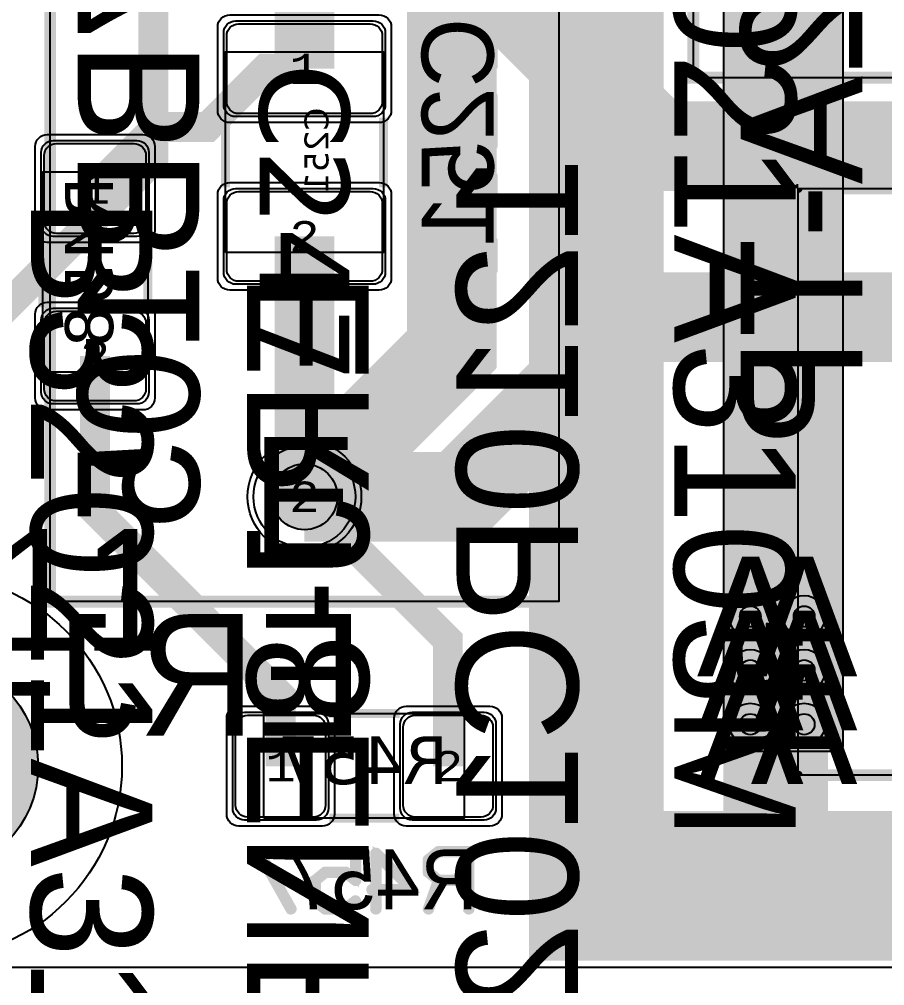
# Model space of a CAD drawing. Extents: x -23 to 289, y -67 to 135.
# Drawn here: x 77.48 to 91.95, y 0.33 to 16.48 of the extents above; entities that cross this region are included whole.
import ezdxf
from ezdxf.enums import TextEntityAlignment as Align

# ---------------------------------------------------------------- set-up
doc = ezdxf.new("R2010")
doc.units = 0
doc.header["$MEASUREMENT"] = 0
for name, color, linetype in [('ASSEMBLY_OUTLINES_BTM', 191, 'CONTINUOUS'), ('ASSEMBLY_OUTLINES_TOP', 102, 'CONTINUOUS'), ('ASSEMBLY_PART_NUMBERS_BTM', 191, 'CONTINUOUS'), ('ASSEMBLY_PART_NUMBERS_TOP', 102, 'CONTINUOUS'), ('ASSEMBLY_REF_DES_BTM', 191, 'CONTINUOUS'), ('ASSEMBLY_REF_DES_TOP', 102, 'CONTINUOUS'), ('DRILL_DRAWING', 21, 'CONTINUOUS'), ('GENERATED_SILKSCREEN_BTM', 255, 'CONTINUOUS'), ('GENERATED_SILKSCREEN_TOP', 140, 'CONTINUOUS'), ('MOUNTING_HOLE_PADS_LAYER14', 150, 'CONTINUOUS'), ('MOUNTING_HOLE_PADS_LAYER15', 230, 'CONTINUOUS'), ('MOUNTING_HOLES_LAYER_BOT17', 42, 'CONTINUOUS'), ('MOUNTING_HOLES_LAYER_TOP', 42, 'CONTINUOUS'), ('PART_HOLES_LAYER_BOTTOM', 30, 'CONTINUOUS'), ('PART_HOLES_LAYER_TOP', 30, 'CONTINUOUS'), ('PART_PADS_LAYER_BOTTOM', 230, 'CONTINUOUS'), ('PART_PADS_LAYER_TOP', 150, 'CONTINUOUS'), ('PART_PADS_SMD_BTM', 230, 'CONTINUOUS'), ('PIN_NUMBERS_BTM', 8, 'CONTINUOUS'), ('PIN_NUMBERS_TOP', 8, 'CONTINUOUS'), ('PLACEMENT_OUTLINES_BTM', 222, 'CONTINUOUS'), ('PLACEMENT_OUTLINES_TOP', 130, 'CONTINUOUS'), ('PLANE_DATA_LAYER_BOTTOM', 230, 'CONTINUOUS'), ('PLANE_DATA_LAYER_TOP', 150, 'CONTINUOUS'), ('PLANE_SHAPES_LAYER_BOTTOM', 230, 'CONTINUOUS'), ('PLANE_SHAPES_LAYER_TOP', 150, 'CONTINUOUS'), ('ROUTE_BORDER', 151, 'CONTINUOUS'), ('SILKSCREEN_OUTLINES_BTM', 211, 'CONTINUOUS'), ('SILKSCREEN_OUTLINES_TOP', 150, 'CONTINUOUS'), ('SILKSCREEN_REF_DES_BTM', 211, 'CONTINUOUS'), ('SOLDERMASK_PADS_BTM', 12, 'CONTINUOUS'), ('SOLDERMASK_PADS_TOP', 180, 'CONTINUOUS'), ('SOLDERPASTE_PADS_BTM', 12, 'CONTINUOUS'), ('TRACES_LAYER_BOTTOM', 230, 'CONTINUOUS'), ('TRACES_LAYER_TOP', 150, 'CONTINUOUS'), ('VIA_HOLES_LAYER_BOTTOM', 30, 'CONTINUOUS'), ('VIA_HOLES_LAYER_TOP', 30, 'CONTINUOUS'), ('VIA_PADS_LAYER_BOTTOM', 230, 'CONTINUOUS'), ('VIA_PADS_LAYER_TOP', 150, 'CONTINUOUS')]:
    doc.layers.add(name, color=color, linetype=linetype)
doc.styles.add('COURIER_NEW', font='COUR.TTF')
doc.styles.add('VERDANA', font='verdana.TTF')
doc.styles.add('VERIBEST_GERBER_0', font='txt')

msp = doc.modelspace()

# ---------------------------------------------------------------- hatches: boundary and pattern name
at = {"layer": 'MOUNTING_HOLES_LAYER_BOT17'}
h = msp.add_hatch(color=256, dxfattribs=at)
edge = h.paths.add_edge_path()
edge.add_arc((76, 4), 1.8, 0, 360)
at = {"layer": 'MOUNTING_HOLES_LAYER_TOP'}
h = msp.add_hatch(color=256, dxfattribs=at)
edge = h.paths.add_edge_path()
edge.add_arc((76, 4), 1.8, 0, 360)
at = {"layer": 'PART_HOLES_LAYER_BOTTOM'}
h = msp.add_hatch(color=256, dxfattribs=at)
edge = h.paths.add_edge_path()
edge.add_arc((82.25, 8.5), 0.55, 0, 360)
at = {"layer": 'PART_HOLES_LAYER_TOP'}
h = msp.add_hatch(color=256, dxfattribs=at)
edge = h.paths.add_edge_path()
edge.add_arc((82.25, 8.5), 0.55, 0, 360)
at = {"layer": 'PLANE_DATA_LAYER_BOTTOM'}
h = msp.add_hatch(color=256, dxfattribs=at)
h.paths.add_polyline_path([(195, 0.8262, -0.414213562373095), (194.9238, 0.75), (192.0762, 0.75, -0.414213562373095), (192, 0.8262), (192, 7.999992, 0.414213562373095), (191.999992, 8), (183.750008, 8, 0.414213562373095), (183.75, 7.999992), (183.75, 0.8262, -0.414213562373095), (183.6738, 0.75), (148.0762, 0.75, -0.414213562373095), (148, 0.8262), (148, 4.999992, 0.414213562373095), (147.999992, 5), (142.0762, 5, -0.414213562373095), (142, 5.0762), (142, 7.999992, 0.414213562373095), (141.999992, 8), (126.500008, 8, 0.414213562373095), (126.5, 7.999992), (126.5, 0.8262, -0.414213562373095), (126.4238, 0.75), (89.3262, 0.75, -0.414213562373095), (89.25, 0.8262), (89.25, 7.1738, -0.414213562373095), (89.3262, 7.25), (90.9238, 7.25, -0.414213562373095), (91, 7.1738), (91, 3.250008, 0.414213562373095), (91.000008, 3.25), (123.749992, 3.25, 0.414213562373095), (123.75, 3.250008), (123.75, 9.9238, -0.414213562373095), (123.8262, 10), (136.249992, 10, 0.414213562373095), (136.25, 10.000008), (136.25, 12.990605, -0.2672259279400445), (136.287922, 13.056493, 0.0648668623974449), (136.441503, 13.174669), (136.494515, 13.227682, -0.1989133663344387), (136.548397, 13.25), (137.388222, 13.25, -0.5056110029930606), (137.46098, 13.151157, 0.3667279457460997), (138.142806, 11.544257, -0.7902521088954191), (138.108533, 11.4), (137.8, 11.4, 0.414213562373095), (137.35, 10.95), (137.35, 8.85, 0.414213562373095), (137.8, 8.4), (139.7, 8.4, 0.414213562373095), (140.15, 8.85), (140.15, 10.95, 0.414213562373095), (139.7, 11.4), (139.391467, 11.4, -0.7902521088954191), (139.357194, 11.544257, 0.3667278396385227), (140.03902, 13.151157, -0.5056110029930607), (140.111778, 13.25), (147.1738, 13.25, -0.414213562373095), (147.25, 13.1738), (147.25, 10.000008, 0.414213562373095), (147.250008, 10), (148.0738, 10, -0.414213562373095), (148.15, 9.9238), (148.15, 8.75, 0.414213562373095), (148.6, 8.3), (150.9, 8.3, 0.414213562373095), (151.35, 8.75), (151.35, 9.9238, -0.414213562373095), (151.4262, 10), (152.0738, 10, -0.414213562373095), (152.15, 9.9238), (152.15, 8.75, 0.414213562373095), (152.6, 8.3), (154.9, 8.3, 0.414213562373095), (155.35, 8.75), (155.35, 9.9238, -0.414213562373095), (155.4262, 10), (167.3238, 10, -0.414213562373095), (167.4, 9.9238), (167.4, 9.5, 0.414213562373095), (167.85, 9.05), (170.15, 9.05, 0.414213562373095), (170.6, 9.5), (170.6, 9.9238, -0.414213562373095), (170.6762, 10), (171.0738, 10, -0.414213562373095), (171.15, 9.9238), (171.15, 9.5, 0.414213562373095), (171.6, 9.05), (173.9, 9.05, 0.414213562373095), (174.35, 9.5), (174.35, 9.9238, -0.414213562373095), (174.4262, 10), (174.6738, 10, -0.414213562373095), (174.75, 9.9238), (174.75, 8.0762, -0.414213562373095), (174.6738, 8), (155.000008, 8, 0.414213562373095), (155, 7.999992), (155, 3.000008, 0.414213562373095), (155.000008, 3), (178.749992, 3, 0.414213562373095), (178.75, 3.000008), (178.75, 8.9238, -0.414213562373095), (178.8262, 9), (179.999996, 9, 0.2076843458398921), (180.000002, 9.000002), (181.227679, 10.227682, -0.1989133663345073), (181.281561, 10.25), (194.9238, 10.25, -0.414213562373095), (195, 10.1738)], flags=0)
h.paths.add_polyline_path([(143.25, 11.25, -0.9999999999999999), (146.75, 11.25, -0.9999999999999999)], flags=0)
at = {"layer": 'PLANE_DATA_LAYER_TOP'}
h = msp.add_hatch(color=256, dxfattribs=at)
h.paths.add_polyline_path([(253.25, 0.8262, -0.414213562373095), (253.1738, 0.75), (196.750008, 0.75, 0.414213562373095), (196.75, 0.749992), (196.75, 0.7112, -0.414213562373095), (196.6738, 0.635), (192.0762, 0.635, -0.414213562373095), (192, 0.7112), (192, 7.999992, 0.414213562373095), (191.999992, 8), (183.750008, 8, 0.414213562373095), (183.75, 7.999992), (183.75, 0.7112, -0.414213562373095), (183.6738, 0.635), (135.3262, 0.635, -0.414213562373095), (135.25, 0.7112), (135.25, 7.999992, 0.414213562373095), (135.249992, 8), (126.750008, 8, 0.414213562373095), (126.75, 7.999992), (126.75, 0.8262, -0.414213562373095), (126.6738, 0.75), (86.0762, 0.75, -0.414213562373095), (86, 0.8262), (86, 42.749992, 0.414213562373095), (85.999992, 42.75), (84.281562, 42.75, -0.1989133663344345), (84.22768, 42.772318), (80.500002, 46.499998, 0.2076843461972852), (80.499996, 46.5), (78.3262, 46.5, -0.414213562373095), (78.25, 46.5762), (78.25, 56.020459, -0.6673970532529512), (78.379965, 56.074457, 2.4068453038940936), (78.379965, 58.625543, -0.6673970532529512), (78.25, 58.679541), (78.25, 61.9238, -0.414213562373095), (78.3262, 62), (81.5, 62), (89.225018, 61.999999, -0.1573037695949559), (89.269547, 61.985635, 0.3225864114567359), (90.730454, 61.985634, -0.1573004075741409), (90.774982, 61.999998), (92.96844, 61.999998, -0.1989133663344687), (93.022322, 61.97768), (95.72768, 59.272322, -0.198909955685367), (95.749998, 59.218441), (95.749998, 59.21844), (95.75, 49.750008, 0.414213562373095), (95.750008, 49.75), (105.4238, 49.75, -0.414213562373095), (105.5, 49.6738), (105.5, 41.562131, -0.414213562373095), (105.4238, 41.485931), (104.083664, 41.485931, 0.1989122151386141), (103.376558, 41.193037), (102.455839, 40.272318, -0.1989133663344686), (102.401957, 40.25), (88.250008, 40.25, 0.414213562373095), (88.25, 40.249992), (88.25, 3.250008, 0.414213562373095), (88.250008, 3.25), (123.749992, 3.25, 0.414213562373095), (123.75, 3.250008), (123.75, 9.9238, -0.414213562373095), (123.8262, 10), (144.148178, 10, -0.1437147250032703), (144.189359, 9.987914, 0.2934886928068864), (145.810641, 9.987914, -0.1437147250032703), (145.851822, 10), (161.499992, 10, 0.414213562373095), (161.5, 10.000008), (161.5, 12.1738, -0.414213562373095), (161.5762, 12.25), (163.9238, 12.25, -0.414213562373095), (164, 12.1738), (164, 10.000008, 0.414213562373095), (164.000008, 10), (177.999992, 10, 0.414213562373095), (178, 10.000008), (178, 14.1738, -0.414213562373095), (178.0762, 14.25), (183.6738, 14.25, -0.414213562373095), (183.75, 14.1738), (183.75, 10.000008, 0.414213562373095), (183.750008, 10), (196.6738, 10, -0.414213562373095), (196.75, 9.9238), (196.75, 7.250008, 0.414213562373095), (196.750008, 7.25), (207.9238, 7.25, -0.414213562373095), (208, 7.1738), (208, 3.000008, 0.414213562373095), (208.000008, 3), (242.999992, 3, 0.414213562373095), (243, 3.000008), (243, 6.6738, -0.414213562373095), (243.0762, 6.75), (253.1738, 6.75, -0.414213562373095), (253.25, 6.6738)], flags=0)
h.paths.add_polyline_path([(90.499998, 48.999998), (90.5, 49.000004), (90.5, 53.499996), (90.499997, 53.500001), (88.500002, 55.499998, 0.2076843461972852), (88.499996, 55.5), (83.500004, 55.5, 0.2076843461972852), (83.499998, 55.499998), (81.500002, 53.500002), (81.5, 53.499996), (81.5, 49.000004), (81.500003, 48.999999), (83.749998, 46.750002, 0.2076843461972851), (83.750004, 46.75), (88.249996, 46.75, 0.2076843461972851), (88.250002, 46.750002)], flags=0)
h.paths.add_polyline_path([(94.249992, 42.75, 0.414213562373095), (94.25, 42.750008), (94.25, 46.749992, 0.414213562373095), (94.249992, 46.75), (90.500008, 46.75, 0.414213562373095), (90.5, 46.749992), (90.5, 42.750008, 0.414213562373095), (90.500008, 42.75)], flags=0)
h.paths.add_polyline_path([(94.249992, 55.5, 0.414213562373095), (94.25, 55.500008), (94.25, 59.249992, 0.414213562373095), (94.249992, 59.25), (90.500008, 59.25, 0.414213562373095), (90.5, 59.249992), (90.5, 55.500008, 0.414213562373095), (90.500008, 55.5)], flags=0)
h.paths.add_polyline_path([(137.4, 2.75, -0.9999999999999999), (140.1, 2.75, -0.9999999999999999)], flags=0)
h.paths.add_polyline_path([(143.25, 2.75, -0.9999999999999999), (146.75, 2.75, -0.9999999999999999)], flags=0)
h.paths.add_polyline_path([(155.5, 6.25, -0.9999999999999999), (158.5, 6.25, -0.9999999999999999)], flags=0)
h.paths.add_polyline_path([(174.75, 6, -0.9999999999999999), (177.75, 6, -0.9999999999999999)], flags=0)
msp.add_hatch(color=256, dxfattribs=at).paths.add_polyline_path([(107.5, 37.318058, 0.8659302012249541), (107.350715, 37.339622, -0.8659167539024661), (104.51, 37.75), (104.51, 37.750001, -0.1639802544632214), (104.805797, 38.627677, 0.1639792585947224), (104.821342, 38.6738, 0.414213562373095), (104.745142, 38.75), (104.3262, 38.75, 0.414213562373095), (104.25, 38.6738), (104.25, 34.750008, -0.414213562373095), (104.249992, 34.75), (97.669978, 34.75, 0.2122193282260192), (97.613416, 34.724861, -0.4444528066110609), (95.386584, 34.724861, 0.2122193282260193), (95.330022, 34.75), (89.3262, 34.75, 0.414213562373095), (89.25, 34.6738), (89.25, 4.3262, 0.414213562373095), (89.3262, 4.25), (91.1738, 4.25, 0.414213562373095), (91.25, 4.3262), (91.25, 33.249992, -0.414213562373095), (91.250008, 33.25), (107.4238, 33.25, 0.414213562373095), (107.5, 33.3262), (107.5, 37.318056)], flags=0)
at = {"layer": 'VIA_HOLES_LAYER_BOTTOM'}
h = msp.add_hatch(color=256, dxfattribs=at)
edge = h.paths.add_edge_path()
edge.add_arc((89.7, 6.5), 0.175, 0, 360)
h = msp.add_hatch(color=256, dxfattribs=at)
edge = h.paths.add_edge_path()
edge.add_arc((90.6, 6.5), 0.175, 0, 360)
h = msp.add_hatch(color=256, dxfattribs=at)
edge = h.paths.add_edge_path()
edge.add_arc((89.7, 5.6), 0.175, 0, 360)
h = msp.add_hatch(color=256, dxfattribs=at)
edge = h.paths.add_edge_path()
edge.add_arc((90.6, 5.6), 0.175, 0, 360)
h = msp.add_hatch(color=256, dxfattribs=at)
edge = h.paths.add_edge_path()
edge.add_arc((89.7, 4.7), 0.175, 0, 360)
h = msp.add_hatch(color=256, dxfattribs=at)
edge = h.paths.add_edge_path()
edge.add_arc((90.6, 4.7), 0.175, 0, 360)
at = {"layer": 'VIA_HOLES_LAYER_TOP'}
h = msp.add_hatch(color=256, dxfattribs=at)
edge = h.paths.add_edge_path()
edge.add_arc((89.7, 6.5), 0.175, 0, 360)
h = msp.add_hatch(color=256, dxfattribs=at)
edge = h.paths.add_edge_path()
edge.add_arc((90.6, 6.5), 0.175, 0, 360)
h = msp.add_hatch(color=256, dxfattribs=at)
edge = h.paths.add_edge_path()
edge.add_arc((89.7, 5.6), 0.175, 0, 360)
h = msp.add_hatch(color=256, dxfattribs=at)
edge = h.paths.add_edge_path()
edge.add_arc((90.6, 5.6), 0.175, 0, 360)
h = msp.add_hatch(color=256, dxfattribs=at)
edge = h.paths.add_edge_path()
edge.add_arc((89.7, 4.7), 0.175, 0, 360)
h = msp.add_hatch(color=256, dxfattribs=at)
edge = h.paths.add_edge_path()
edge.add_arc((90.6, 4.7), 0.175, 0, 360)

# ---------------------------------------------------------------- linework, layer by layer
at = {"layer": 'ASSEMBLY_OUTLINES_BTM'}
for points in [[(80.93, 12.58), (80.93, 15.93), (83.57, 15.93), (83.57, 12.58)], [(77.88, 10.58), (77.88, 13.93), (79.63, 13.93), (79.63, 10.58)], [(81.57, 3.13), (81.57, 4.88), (84.92, 4.88), (84.92, 3.13)]]:
    msp.add_lwpolyline(points, close=True, dxfattribs=at)
at = {"layer": 'ASSEMBLY_OUTLINES_TOP', "const_width": 0.2}
for points in [[(88.75, 15.5), (88.75, 29), (97.25, 29), (97.25, 15.5)], [(78, 6.75), (78, 20.25), (86.5, 20.25), (86.5, 6.75)], [(90.5, 3.85), (90.5, 13.65), (121.5, 13.65), (121.5, 3.85)]]:
    msp.add_lwpolyline(points, close=True, dxfattribs=at)
at = {"layer": 'GENERATED_SILKSCREEN_BTM', "const_width": 0.15}
for points in [[(85.4004, 16.125), (85.236, 16.3266), (85.2324, 16.3326), (85.2276, 16.3338), (85.2228, 16.3362), (85.2168, 16.3374), (84.3936, 16.3374), (84.3876, 16.3362), (84.3828, 16.3338), (84.3804, 16.3314), (84.378, 16.3302), (84.3744, 16.3266), (84.21, 16.125), (84.2088, 16.1214), (84.2076, 16.1178), (84.2064, 16.1166), (84.2052, 16.1118), (84.2052, 15.7074), (84.2064, 15.7014), (84.2076, 15.699), (84.2088, 15.6954), (84.21, 15.6918), (84.3744, 15.489), (84.3804, 15.4842), (84.39, 15.4818), (84.396, 15.483), (84.4032, 15.4854), (84.408, 15.489), (84.4128, 15.495), (84.4164, 15.501), (84.4176, 15.507), (84.4176, 15.513), (84.414, 15.5178), (84.2544, 15.7158), (84.2544, 16.1034), (84.4056, 16.2882), (85.2048, 16.2882), (85.356, 16.1034), (85.356, 15.7158), (85.1964, 15.5178), (85.194, 15.513), (85.1928, 15.507), (85.194, 15.501), (85.1976, 15.495), (85.2024, 15.489), (85.2084, 15.4854), (85.2144, 15.483), (85.2228, 15.4818), (85.23, 15.4842), (85.236, 15.489), (85.4004, 15.6918), (85.4028, 15.6966), (85.404, 15.6978), (85.404, 15.7014), (85.4052, 15.7026), (85.4052, 15.7038), (85.4052, 15.7074), (85.4052, 16.1118), (85.404, 16.1166), (85.4028, 16.1214), (85.4004, 16.125)], [(84.21, 14.559), (84.3744, 14.3574), (84.3804, 14.3538), (84.3852, 14.3526), (84.3888, 14.3502), (84.3936, 14.349), (84.558, 14.349), (84.5616, 14.3502), (84.57, 14.3526), (84.576, 14.3538), (84.5784, 14.3574), (85.2276, 15.1566), (85.356, 15.1566), (85.356, 14.373), (85.3584, 14.3646), (85.3632, 14.3574), (85.3716, 14.3538), (85.3812, 14.3526), (85.3896, 14.3538), (85.398, 14.3574), (85.4028, 14.3646), (85.4052, 14.373), (85.4052, 15.1818), (85.4028, 15.1914), (85.3968, 15.1974), (85.3908, 15.2034), (85.3812, 15.2058), (85.2168, 15.2058), (85.2132, 15.2046), (85.2048, 15.2022), (85.2012, 15.1998), (85.1988, 15.1974), (85.1964, 15.195), (84.546, 14.397), (84.4056, 14.397), (84.2544, 14.5842), (84.2544, 14.9718), (84.414, 15.1674), (84.4164, 15.1758), (84.4152, 15.183), (84.4116, 15.1914), (84.4044, 15.1962), (84.3972, 15.201), (84.3888, 15.2022), (84.3804, 15.201), (84.3744, 15.195), (84.21, 14.9934), (84.2088, 14.9886), (84.2076, 14.985), (84.2064, 14.9838), (84.2052, 14.979), (84.2052, 14.5746), (84.2064, 14.5698), (84.2064, 14.5686), (84.2076, 14.5674), (84.2088, 14.5638), (84.21, 14.559)], [(84.618, 13.8462), (84.6192, 13.851), (84.6204, 13.8546), (84.6228, 13.8594), (84.7548, 14.0226), (84.2544, 14.0226), (84.2544, 13.239), (84.252, 13.2306), (84.2472, 13.2234), (84.2388, 13.2198), (84.2304, 13.2186), (84.2208, 13.2198), (84.2124, 13.2234), (84.2076, 13.2306), (84.2052, 13.239), (84.2052, 14.049), (84.2076, 14.0574), (84.2136, 14.0634), (84.2208, 14.0706), (84.2292, 14.073), (84.8064, 14.073), (84.8148, 14.0718), (84.8208, 14.0682), (84.8244, 14.0634), (84.8268, 14.055), (84.8292, 14.049), (84.8304, 14.0442), (84.8292, 14.0382), (84.8256, 14.0334), (84.666, 13.8378), (84.666, 13.4502), (84.8184, 13.263), (85.2048, 13.263), (85.3548, 13.4502), (85.3548, 13.8378), (85.1964, 14.0334), (85.1928, 14.0418), (85.1928, 14.049), (85.1976, 14.0562), (85.2036, 14.0634), (85.212, 14.0682), (85.2204, 14.0694), (85.2252, 14.0694), (85.2288, 14.0682), (85.2348, 14.0622), (85.4004, 13.8594), (85.4028, 13.8558), (85.4028, 13.851), (85.4052, 13.8462), (85.4052, 13.4418), (85.4052, 13.4382), (85.404, 13.437), (85.404, 13.4358), (85.4028, 13.4334), (85.4028, 13.431), (85.4004, 13.4262), (85.2348, 13.2234), (85.2312, 13.2198), (85.2288, 13.2186), (85.2216, 13.2162), (85.2168, 13.215), (84.8064, 13.215), (84.8016, 13.2162), (84.7944, 13.2186), (84.792, 13.2186), (84.7908, 13.2198), (84.7884, 13.2222), (84.786, 13.2234), (84.6228, 13.4262), (84.6204, 13.4322), (84.6192, 13.4358), (84.618, 13.4418), (84.618, 13.8462)], [(85.356, 12.765), (85.3584, 12.7746), (85.3632, 12.7794), (85.3716, 12.783), (85.3812, 12.7842), (85.3896, 12.783), (85.398, 12.7794), (85.404, 12.7746), (85.4052, 12.765), (85.4052, 12.297), (85.404, 12.2886), (85.398, 12.2814), (85.3896, 12.2778), (85.3812, 12.2766), (85.3716, 12.2778), (85.3632, 12.2814), (85.3584, 12.2886), (85.356, 12.297), (85.356, 12.5082), (84.2292, 12.5082), (84.2208, 12.5094), (84.2148, 12.513), (84.2112, 12.519), (84.21, 12.5274), (84.2088, 12.5334), (84.2088, 12.5394), (84.2112, 12.5442), (84.216, 12.549), (84.5448, 12.783), (84.5532, 12.7866), (84.5616, 12.7866), (84.5688, 12.783), (84.5748, 12.777), (84.5796, 12.7698), (84.582, 12.7614), (84.582, 12.7566), (84.5796, 12.753), (84.5772, 12.7494), (84.5736, 12.747), (84.3048, 12.555), (85.356, 12.555), (85.356, 12.765)], [(82.042, 1.623), (82.044, 1.616), (82.043, 1.609), (82.039, 1.603), (82.033, 1.599), (82.026, 1.597), (82.019, 1.596), (82.013, 1.598), (82.008, 1.604), (81.469, 2.563), (81.467, 2.568), (81.467, 2.572), (81.467, 2.576), (81.469, 2.58), (81.472, 2.586), (81.476, 2.59), (81.481, 2.592), (81.486, 2.593), (82.161, 2.593), (82.168, 2.591), (82.174, 2.586), (82.177, 2.58), (82.178, 2.572), (82.177, 2.565), (82.174, 2.558), (82.168, 2.553), (82.161, 2.552), (81.52, 2.552), (82.042, 1.623)], [(82.937, 2.249), (82.941, 2.248), (82.944, 2.247), (82.948, 2.245), (83.084, 2.135), (83.084, 2.552), (82.431, 2.552), (82.424, 2.554), (82.418, 2.558), (82.415, 2.565), (82.414, 2.572), (82.415, 2.58), (82.418, 2.586), (82.424, 2.591), (82.431, 2.593), (83.106, 2.593), (83.113, 2.591), (83.119, 2.586), (83.124, 2.58), (83.126, 2.573), (83.126, 2.092), (83.125, 2.085), (83.122, 2.08), (83.118, 2.077), (83.111, 2.075), (83.107, 2.073), (83.102, 2.072), (83.097, 2.073), (83.093, 2.076), (82.93, 2.209), (82.607, 2.209), (82.451, 2.082), (82.451, 1.76), (82.607, 1.635), (82.93, 1.635), (83.093, 1.767), (83.1, 1.77), (83.106, 1.77), (83.113, 1.766), (83.118, 1.761), (83.122, 1.754), (83.124, 1.747), (83.123, 1.743), (83.122, 1.74), (83.12, 1.737), (83.117, 1.735), (82.948, 1.597), (82.945, 1.595), (82.941, 1.595), (82.937, 1.593), (82.6, 1.593), (82.598, 1.593), (82.596, 1.594), (82.595, 1.594), (82.593, 1.595), (82.591, 1.595), (82.587, 1.597), (82.418, 1.735), (82.415, 1.738), (82.414, 1.74), (82.412, 1.746), (82.411, 1.75), (82.411, 2.092), (82.412, 2.096), (82.414, 2.102), (82.414, 2.104), (82.416, 2.105), (82.417, 2.107), (82.418, 2.109), (82.587, 2.245), (82.592, 2.247), (82.596, 2.248), (82.6, 2.249), (82.937, 2.249)], [(83.463, 1.613), (83.462, 1.605), (83.457, 1.6), (83.45, 1.597), (83.443, 1.596), (83.436, 1.597), (83.43, 1.6), (83.425, 1.605), (83.423, 1.613), (83.423, 1.916), (83.376, 1.916), (83.369, 1.918), (83.363, 1.922), (83.36, 1.929), (83.359, 1.936), (83.36, 1.944), (83.363, 1.951), (83.369, 1.956), (83.376, 1.957), (83.423, 1.957), (83.423, 2.545), (83.424, 2.55), (83.427, 2.554), (83.431, 2.558), (83.436, 2.561), (83.442, 2.563), (83.448, 2.564), (83.453, 2.563), (83.458, 2.559), (84.065, 1.952), (84.069, 1.946), (84.071, 1.94), (84.07, 1.934), (84.066, 1.927), (84.064, 1.922), (84.06, 1.919), (84.056, 1.917), (84.051, 1.916), (83.463, 1.916), (83.463, 1.613)], [(84.001, 1.957), (83.463, 2.493), (83.463, 1.957), (84.001, 1.957)], [(84.307, 2.213), (84.304, 2.215), (84.303, 2.22), (84.301, 2.225), (84.3, 2.23), (84.3, 2.436), (84.301, 2.441), (84.303, 2.444), (84.303, 2.447), (84.304, 2.448), (84.306, 2.449), (84.307, 2.451), (84.477, 2.589), (84.482, 2.591), (84.486, 2.592), (84.49, 2.593), (84.994, 2.593), (85.003, 2.591), (85.009, 2.586), (85.014, 2.58), (85.016, 2.573), (85.016, 1.613), (85.014, 1.605), (85.009, 1.6), (85.003, 1.597), (84.996, 1.596), (84.988, 1.597), (84.981, 1.6), (84.976, 1.605), (84.974, 1.613), (84.974, 2.073), (84.504, 2.073), (84.34, 1.607), (84.336, 1.6), (84.329, 1.596), (84.322, 1.595), (84.315, 1.597), (84.309, 1.6), (84.304, 1.605), (84.302, 1.612), (84.303, 1.62), (84.467, 2.086), (84.307, 2.213)], [(84.974, 2.552), (84.496, 2.552), (84.34, 2.426), (84.34, 2.24), (84.496, 2.113), (84.974, 2.113), (84.974, 2.552)]]:
    msp.add_lwpolyline(points, dxfattribs=at)
for points in [[(80.930005, 13.666164, 1.1642e-05), (80.929995, 13.666156), (80.929995, 14.833844, 1.1642e-05), (80.930005, 14.833836), (80.930005, 13.666164)], [(83.570005, 13.666156, 1.1642e-05), (83.569995, 13.666164), (83.569995, 14.833836, 1.1642e-05), (83.570005, 14.833844), (83.570005, 13.666156)], [(79.630005, 11.657902, 1.22306e-05), (79.629995, 11.657911), (79.629995, 12.842089, 1.22306e-05), (79.630005, 12.842098), (79.630005, 11.657902)], [(77.880005, 11.666164, 1.1642e-05), (77.879995, 11.666156), (77.879995, 12.833844, 1.1642e-05), (77.880005, 12.833836), (77.880005, 11.666164)], [(83.842098, 4.880005, 1.22306e-05), (83.842089, 4.879995), (82.657911, 4.879995, 1.22306e-05), (82.657902, 4.880005), (83.842098, 4.880005)], [(83.833844, 3.129995), (82.666156, 3.129995, 1.1642e-05), (82.666164, 3.130005), (83.833836, 3.130005, 1.1642e-05), (83.833844, 3.129995)]]:
    msp.add_lwpolyline(points, format="xyb", dxfattribs=at)
at = {"layer": 'GENERATED_SILKSCREEN_TOP', "const_width": 0.15}
for points in [[(88.75, 15.5), (88.75, 29), (97.25, 29), (97.25, 15.5)], [(78, 6.75), (78, 20.25), (86.5, 20.25), (86.5, 6.75)]]:
    msp.add_lwpolyline(points, close=True, dxfattribs=at)
for points in [[(121.500005, 3.85, -0.4142135624), (121.5, 3.849995), (90.5, 3.849995, -0.4142135624), (90.499995, 3.85), (90.499995, 4.286933, 5.9988e-06), (90.500005, 4.286931), (90.500005, 3.850005), (121.499995, 3.850005), (121.499995, 13.649995), (90.500005, 13.649995), (90.500005, 6.913069, 5.9988e-06), (90.499995, 6.913067), (90.499995, 13.65, -0.4142135624), (90.5, 13.650005), (121.5, 13.650005, -0.4142135624), (121.500005, 13.65), (121.500005, 3.85)], [(90.500005, 6.013069, 5.9988e-06), (90.499995, 6.013067), (90.499995, 6.086933, 5.9988e-06), (90.500005, 6.086931), (90.500005, 6.013069)], [(90.500005, 5.113069, 5.9988e-06), (90.499995, 5.113067), (90.499995, 5.186933, 5.9988e-06), (90.500005, 5.186931), (90.500005, 5.113069)]]:
    msp.add_lwpolyline(points, format="xyb", dxfattribs=at)
at = {"layer": 'MOUNTING_HOLE_PADS_LAYER14'}
msp.add_circle((76, 4), 3.2, dxfattribs=at)
at = {"layer": 'MOUNTING_HOLE_PADS_LAYER15'}
msp.add_circle((76, 4), 3.2, dxfattribs=at)
at = {"layer": 'MOUNTING_HOLES_LAYER_BOT17'}
msp.add_circle((76, 4), 1.8, dxfattribs=at)
at = {"layer": 'MOUNTING_HOLES_LAYER_TOP'}
msp.add_circle((76, 4), 1.8, dxfattribs=at)
at = {"layer": 'PART_HOLES_LAYER_BOTTOM'}
msp.add_circle((82.25, 8.5), 0.55, dxfattribs=at)
at = {"layer": 'PART_HOLES_LAYER_TOP'}
msp.add_circle((82.25, 8.5), 0.55, dxfattribs=at)
at = {"layer": 'PART_PADS_LAYER_BOTTOM'}
msp.add_circle((82.25, 8.5), 0.85, dxfattribs=at)
at = {"layer": 'PART_PADS_LAYER_TOP'}
msp.add_circle((82.25, 8.5), 0.85, dxfattribs=at)
at = {"layer": 'PART_PADS_SMD_BTM'}
for points in [[(83.6, 15.05, -0.4142135624), (83.4, 14.85), (81.1, 14.85, -0.4142135624), (80.9, 15.05), (80.9, 16.25, -0.4142135624), (81.1, 16.45), (83.4, 16.45, -0.4142135624), (83.6, 16.25)], [(79.65, 13.05, -0.4142135624), (79.45, 12.85), (78.05, 12.85, -0.4142135624), (77.85, 13.05), (77.85, 14.25, -0.4142135624), (78.05, 14.45), (79.45, 14.45, -0.4142135624), (79.65, 14.25)], [(83.6, 12.25, -0.4142135624), (83.4, 12.05), (81.1, 12.05, -0.4142135624), (80.9, 12.25), (80.9, 13.45, -0.4142135624), (81.1, 13.65), (83.4, 13.65, -0.4142135624), (83.6, 13.45)], [(79.65, 10.25, -0.4142135624), (79.45, 10.05), (78.05, 10.05, -0.4142135624), (77.85, 10.25), (77.85, 11.45, -0.4142135624), (78.05, 11.65), (79.45, 11.65, -0.4142135624), (79.65, 11.45)], [(82.45, 4.9, -0.4142135624), (82.65, 4.7), (82.65, 3.3, -0.4142135624), (82.45, 3.1), (81.25, 3.1, -0.4142135624), (81.05, 3.3), (81.05, 4.7, -0.4142135624), (81.25, 4.9)], [(85.25, 4.9, -0.4142135624), (85.45, 4.7), (85.45, 3.3, -0.4142135624), (85.25, 3.1), (84.05, 3.1, -0.4142135624), (83.85, 3.3), (83.85, 4.7, -0.4142135624), (84.05, 4.9)]]:
    msp.add_lwpolyline(points, format="xyb", close=True, dxfattribs=at)
at = {"layer": 'PLACEMENT_OUTLINES_BTM'}
for points in [[(80.93, 12.58), (80.93, 15.93), (83.57, 15.93), (83.57, 12.58)], [(77.88, 10.58), (77.88, 13.93), (79.63, 13.93), (79.63, 10.58)], [(81.57, 3.13), (81.57, 4.88), (84.92, 4.88), (84.92, 3.13)]]:
    msp.add_lwpolyline(points, close=True, dxfattribs=at)
at = {"layer": 'PLACEMENT_OUTLINES_TOP'}
for points in [[(88.75, 15.5), (88.75, 29), (97.25, 29), (97.25, 15.5)], [(78, 6.75), (78, 20.25), (86.5, 20.25), (86.5, 6.75)], [(90.5, 3.85), (90.5, 13.65), (121.5, 13.65), (121.5, 3.85)]]:
    msp.add_lwpolyline(points, close=True, dxfattribs=at)
at = {"layer": 'PLANE_DATA_LAYER_TOP'}
msp.add_lwpolyline([(89.25, 34.6738), (89.25, 4.3262, 0.4142135624), (89.3262, 4.25), (91.1738, 4.25, 0.4142135624), (91.25, 4.3262), (91.25, 33.249992, -0.4142135624)], format="xyb", dxfattribs=at)
at = {"layer": 'PLANE_SHAPES_LAYER_BOTTOM'}
for points in [[(89.25, 0.75), (91, 0.75), (89.25, 7.25), (91, 7.25)], [(91, 0.75), (126.5, 0.75), (91, 3.25), (126.5, 3.25)]]:
    msp.add_solid(points, dxfattribs=at)
at = {"layer": 'PLANE_SHAPES_LAYER_TOP'}
for points in [[(86, 0.75), (88.25, 0.75), (86, 40.25), (88.25, 40.25)], [(89.25, 4.25), (91.25, 4.25), (89.25, 33.25), (91.25, 33.25)], [(88.25, 0.75), (126.75, 0.75), (88.25, 3.25), (126.75, 3.25)]]:
    msp.add_solid(points, dxfattribs=at)
at = {"layer": 'ROUTE_BORDER'}
msp.add_lwpolyline([(0.635, 2.135), (0.635, 133, -0.4142135624), (2.135, 134.5), (278, 134.5, -0.4142135624), (279.5, 133), (279.5, 2.135, -0.4142135624), (278, 0.635), (2.135, 0.635, -0.4142135624)], format="xyb", close=True, dxfattribs=at)
at = {"layer": 'SILKSCREEN_OUTLINES_BTM'}
for points in [[(80.93, 12.58), (80.93, 15.93), (83.57, 15.93), (83.57, 12.58)], [(77.88, 10.58), (77.88, 13.93), (79.63, 13.93), (79.63, 10.58)], [(81.57, 3.13), (81.57, 4.88), (84.92, 4.88), (84.92, 3.13)]]:
    msp.add_lwpolyline(points, close=True, dxfattribs=at)
at = {"layer": 'SILKSCREEN_OUTLINES_TOP'}
for points in [[(88.75, 15.5), (88.75, 29), (97.25, 29), (97.25, 15.5)], [(78, 6.75), (78, 20.25), (86.5, 20.25), (86.5, 6.75)], [(90.5, 3.85), (90.5, 13.65), (121.5, 13.65), (121.5, 3.85)]]:
    msp.add_lwpolyline(points, close=True, dxfattribs=at)
at = {"layer": 'SOLDERMASK_PADS_BTM'}
for points in [[(83.7, 14.95, -0.4142135624), (83.5, 14.75), (81, 14.75, -0.4142135624), (80.8, 14.95), (80.8, 16.35, -0.4142135624), (81, 16.55), (83.5, 16.55, -0.4142135624), (83.7, 16.35)], [(79.75, 12.95, -0.4142135624), (79.55, 12.75), (77.95, 12.75, -0.4142135624), (77.75, 12.95), (77.75, 14.35, -0.4142135624), (77.95, 14.55), (79.55, 14.55, -0.4142135624), (79.75, 14.35)], [(83.7, 12.15, -0.4142135624), (83.5, 11.95), (81, 11.95, -0.4142135624), (80.8, 12.15), (80.8, 13.55, -0.4142135624), (81, 13.75), (83.5, 13.75, -0.4142135624), (83.7, 13.55)], [(79.75, 10.15, -0.4142135624), (79.55, 9.95), (77.95, 9.95, -0.4142135624), (77.75, 10.15), (77.75, 11.55, -0.4142135624), (77.95, 11.75), (79.55, 11.75, -0.4142135624), (79.75, 11.55)], [(82.55, 5, -0.4142135624), (82.75, 4.8), (82.75, 3.2, -0.4142135624), (82.55, 3), (81.15, 3, -0.4142135624), (80.95, 3.2), (80.95, 4.8, -0.4142135624), (81.15, 5)], [(85.35, 5, -0.4142135624), (85.55, 4.8), (85.55, 3.2, -0.4142135624), (85.35, 3), (83.95, 3, -0.4142135624), (83.75, 3.2), (83.75, 4.8, -0.4142135624), (83.95, 5)]]:
    msp.add_lwpolyline(points, format="xyb", close=True, dxfattribs=at)
msp.add_circle((82.25, 8.5), 0.95, dxfattribs=at)
at = {"layer": 'SOLDERMASK_PADS_TOP'}
msp.add_circle((82.25, 8.5), 0.95, dxfattribs=at)
at = {"layer": 'SOLDERPASTE_PADS_BTM'}
for points in [[(83.55, 15.1, -0.4142135624), (83.35, 14.9), (81.15, 14.9, -0.4142135624), (80.95, 15.1), (80.95, 16.2, -0.4142135624), (81.15, 16.4), (83.35, 16.4, -0.4142135624), (83.55, 16.2)], [(79.6, 13.1, -0.4142135624), (79.4, 12.9), (78.1, 12.9, -0.4142135624), (77.9, 13.1), (77.9, 14.2, -0.4142135624), (78.1, 14.4), (79.4, 14.4, -0.4142135624), (79.6, 14.2)], [(83.55, 12.3, -0.4142135624), (83.35, 12.1), (81.15, 12.1, -0.4142135624), (80.95, 12.3), (80.95, 13.4, -0.4142135624), (81.15, 13.6), (83.35, 13.6, -0.4142135624), (83.55, 13.4)], [(79.6, 10.3, -0.4142135624), (79.4, 10.1), (78.1, 10.1, -0.4142135624), (77.9, 10.3), (77.9, 11.4, -0.4142135624), (78.1, 11.6), (79.4, 11.6, -0.4142135624), (79.6, 11.4)], [(82.4, 4.85, -0.4142135624), (82.6, 4.65), (82.6, 3.35, -0.4142135624), (82.4, 3.15), (81.3, 3.15, -0.4142135624), (81.1, 3.35), (81.1, 4.65, -0.4142135624), (81.3, 4.85)], [(85.2, 4.85, -0.4142135624), (85.4, 4.65), (85.4, 3.35, -0.4142135624), (85.2, 3.15), (84.1, 3.15, -0.4142135624), (83.9, 3.35), (83.9, 4.65, -0.4142135624), (84.1, 4.85)]]:
    msp.add_lwpolyline(points, format="xyb", close=True, dxfattribs=at)
at = {"layer": 'TRACES_LAYER_BOTTOM'}
for points, const_width in [([(82.25, 18.5), (84.019112, 18.5), (88.163021, 14.356091), (94.743909, 14.356091), (97.6, 11.5)], 1.5), ([(82.25, 15.65), (82.25, 18.5)], 1), ([(82.25, 15.65), (81.60294, 15.65), (80.627205, 14.674265), (79.774265, 14.674265), (78.75, 13.65)], 0.5), ([(82.25, 12.85), (82.25, 8.5)], 1), ([(82.25, 8.5), (84.843862, 8.5), (87.843862, 11.5), (93.4, 11.5)], 1.5), ([(81.85, 4), (81.85, 5.175), (78.75, 8.275), (78.75, 10.85)], 0.5), ([(84.65, 4), (84.65, 5.175), (84.645829, 5.179171), (84.645829, 6.104171), (82.25, 8.5)], 0.5)]:
    msp.add_lwpolyline(points, dxfattribs=dict(at, const_width=const_width))
at = {"layer": 'TRACES_LAYER_TOP'}
for points, const_width in [([(79.65, 44.65), (84.71257, 39.58743), (84.71257, 10.96257), (82.25, 8.5)], 1.5), ([(74, 10.5), (76.097336, 10.5), (79.722593, 14.125257), (79.722593, 35.388309), (73.014755, 42.096147)], 0.5)]:
    msp.add_lwpolyline(points, dxfattribs=dict(at, const_width=const_width))
at = {"layer": 'VIA_HOLES_LAYER_BOTTOM'}
for centre in [(89.7, 6.5), (90.6, 6.5), (89.7, 5.6), (90.6, 5.6), (89.7, 4.7), (90.6, 4.7)]:
    msp.add_circle(centre, 0.175, dxfattribs=at)
at = {"layer": 'VIA_HOLES_LAYER_TOP'}
for centre in [(89.7, 6.5), (90.6, 6.5), (89.7, 5.6), (90.6, 5.6), (89.7, 4.7), (90.6, 4.7)]:
    msp.add_circle(centre, 0.175, dxfattribs=at)
at = {"layer": 'VIA_PADS_LAYER_BOTTOM'}
for centre in [(89.7, 6.5), (90.6, 6.5), (89.7, 5.6), (90.6, 5.6), (89.7, 4.7), (90.6, 4.7)]:
    msp.add_circle(centre, 0.35, dxfattribs=at)
at = {"layer": 'VIA_PADS_LAYER_TOP'}
for centre in [(89.7, 6.5), (90.6, 6.5), (89.7, 5.6), (90.6, 5.6), (89.7, 4.7), (90.6, 4.7)]:
    msp.add_circle(centre, 0.35, dxfattribs=at)

# ---------------------------------------------------------------- texts
at = {"layer": 'ASSEMBLY_PART_NUMBERS_BTM', "style": 'VERIBEST_GERBER_0', "text_generation_flag": 2}
for s, p in [('CC0805KKX7R7BB105', (78.46, 36.5)), ('SMBJP6KE62A-TP', (89.54, 32.75)), ('1210PC102KAT1A', (84.79, 14.25)), ('ERJ-8ENF6201V', (81.29, 12.25))]:
    msp.add_text(s, height=2.032, rotation=90, dxfattribs=at).set_placement(p, align=Align.TOP_LEFT)
msp.add_text('ERJ-8ENF6201V', height=2.032, dxfattribs=at).set_placement((83.25, 6.54), align=Align.TOP_LEFT)
at = {"layer": 'ASSEMBLY_PART_NUMBERS_TOP', "style": 'VERIBEST_GERBER_0'}
for p in [(90.46, 22.25), (79.71, 13.5)]:
    msp.add_text('B32021A3103M', height=2.032, rotation=270, dxfattribs=at).set_placement(p, align=Align.TOP_LEFT)
msp.add_text('5011', height=2.032, dxfattribs=at).set_placement((74, 7.96), align=Align.TOP_LEFT)
at = {"layer": 'ASSEMBLY_REF_DES_BTM', "style": 'VERDANA', "text_generation_flag": 2}
for s, height, p in [('C251', 0.4, (82.25, 15)), ('R458', 0.8, (78.25, 13.85))]:
    msp.add_text(s, height=height, rotation=90, dxfattribs=at).set_placement(p, align=Align.TOP_LEFT)
msp.add_text('R457', height=0.8, dxfattribs=at).set_placement((84.65, 4.5), align=Align.TOP_LEFT)
at = {"layer": 'ASSEMBLY_REF_DES_TOP', "style": 'VERDANA'}
msp.add_text('C247', height=1.5, rotation=270, dxfattribs=at).set_placement((83, 15.75), align=Align.TOP_LEFT)
at = {"layer": 'DRILL_DRAWING', "style": 'VERIBEST_GERBER_0'}
for s, p in [('E', (82.25, 8.5)), ('A', (89.7, 6.5)), ('A', (90.6, 6.5)), ('A', (89.7, 5.6)), ('A', (90.6, 5.6)), ('A', (89.7, 4.7)), ('A', (90.6, 4.7))]:
    msp.add_text(s, height=2, dxfattribs=at).set_placement(p, align=Align.MIDDLE_CENTER)
at = {"layer": 'PIN_NUMBERS_BTM', "style": 'COURIER_NEW'}
for s, p in [('1', (82.25, 15.65)), ('1', (78.75, 13.65)), ('2', (82.25, 12.85)), ('2', (78.75, 10.85)), ('2', (82.25, 8.5)), ('1', (81.85, 4)), ('2', (84.65, 4))]:
    msp.add_text(s, height=0.508, dxfattribs=at).set_placement(p, align=Align.MIDDLE_CENTER)
at = {"layer": 'PIN_NUMBERS_TOP', "style": 'COURIER_NEW'}
for s, p in [('1', (82.25, 15.65)), ('1', (78.75, 13.65)), ('2', (82.25, 12.85)), ('2', (78.75, 10.85)), ('2', (82.25, 8.5)), ('1', (81.85, 4)), ('2', (84.65, 4))]:
    msp.add_text(s, height=0.508, dxfattribs=at).set_placement(p, align=Align.MIDDLE_CENTER)
at = {"layer": 'SILKSCREEN_REF_DES_BTM', "style": 'VERIBEST_GERBER_0', "text_generation_flag": 2}
msp.add_text('C251', height=1.2, rotation=90, dxfattribs=at).set_placement((84.21, 16.5), align=Align.TOP_LEFT)
msp.add_text('R457', height=1, dxfattribs=at).set_placement((85.15, 2.61), align=Align.TOP_LEFT)

doc.saveas('drawing.dxf')
